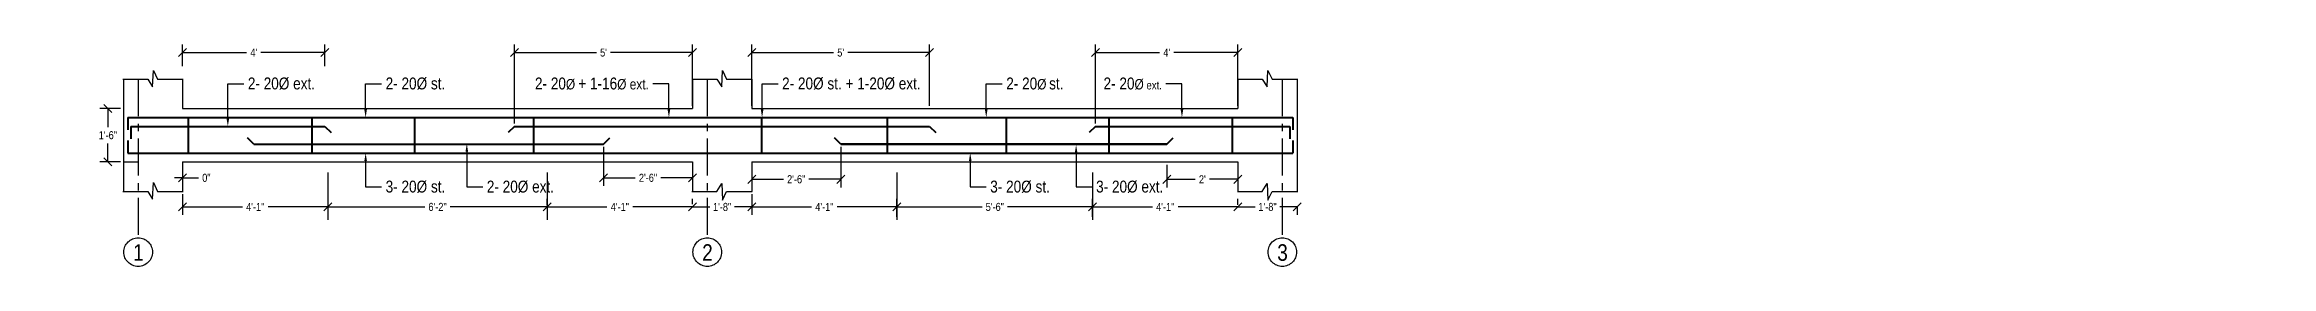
# Model space of a CAD drawing. Header units: inches. Extents: x 17 to 1746, y 1281 to 1356.
# Drawn here: x 613 to 1365, y 1281 to 1356 of the extents above; entities that cross this region are included whole.
import ezdxf
from ezdxf import colors
from ezdxf.entities.mleader import LeaderData, LeaderLine
from ezdxf.math import Vec2, Vec3

# ---------------------------------------------------------------- set-up
doc = ezdxf.new("R2010")
doc.units = ezdxf.units.IN
doc.header["$LTSCALE"] = 10
doc.header["$MEASUREMENT"] = 0
doc.linetypes.add('CENTER', pattern=[2, 1.25, -0.25, 0.25, -0.25])
for name, color, linetype, lineweight in [('Beam', 30, 'Continuous', 25), ('Center line', 110, 'CENTER', 25), ('Column', 191, 'Continuous', 25), ('Dimention', 50, 'Continuous', 13), ('Reinforcemnt', 1, 'Continuous', 40)]:
    doc.layers.add(name, color=color, linetype=linetype, lineweight=lineweight)
doc.styles.add('AR_Arial norrow', font='ARIALN.TTF')
doc.styles.get("Standard").update_dxf_attribs({"font": 'arial.ttf'})
doc.dimstyles.new('AR', dxfattribs={"dimscale": 15, "dimtxt": 0.18, "dimasz": 0.18, "dimexe": 0.18, "dimexo": 0.0625, "dimgap": 0.09, "dimtad": 0, "dimtih": 1, "dimtoh": 1, "dimdec": 3, "dimzin": 0, "dimdsep": 46, "dimlunit": 4, "dimtxsty": 'AR_Arial norrow', "dimblk": 'OBLIQUE', "dimcen": 0.09, "dimadec": 0, "dimazin": 0, "dimtfac": 1, "dimtdec": 3, "dimtofl": 0, "dimtmove": 0, "dimatfit": 3, "dimfxl": 1, "dimtolj": 1, "dimtzin": 0, "dimarcsym": 0})

# ---------------------------------------------------------------- blocks, each defined once
blk = doc.blocks.new('_Oblique')
at = {"color": 0, "linetype": 'ByBlock', "lineweight": -2}
blk.add_line((-0.5, -0.5), (0.5, 0.5), dxfattribs=at)
blk = doc.blocks.new('*D3')
at = {"layer": 'Center line', "color": 0, "lineweight": -2, "ltscale": 10, "transparency": 16777216}
for p, q in [((638.99, 1334.39), (632.01, 1334.39)), ((634.71, 1334.39), (634.71, 1328.12)), ((634.71, 1316.39), (634.71, 1322.66)), ((638.99, 1316.39), (632.01, 1316.39))]:
    blk.add_line(p, q, dxfattribs=at)
at = {"layer": 'Defpoints', "color": 0, "ltscale": 10, "transparency": 16777216}
for p in [(639.93, 1334.39), (634.71, 1316.39), (639.93, 1316.39)]:
    blk.add_point(p, dxfattribs=at)
at = {"layer": 'Center line', "color": 0, "lineweight": -2, "ltscale": 10, "transparency": 16777216, "xscale": 2.7, "yscale": 2.7, "zscale": 2.7}
for p, rotation in [((634.71, 1334.39), 90), ((634.71, 1316.39), 270)]:
    blk.add_blockref('_Oblique', p, dxfattribs=dict(at, rotation=rotation))
at = {"layer": 'Center line', "color": 0, "ltscale": 10, "transparency": 16777216, "insert": (634.71, 1325.39), "char_height": 2.7, "attachment_point": 5, "style": 'AR_Arial norrow'}
blk.add_mtext('\\A1;1\'-6"', dxfattribs=at)
blk = doc.blocks.new('*D5')
at = {"layer": 'Defpoints', "color": 0, "ltscale": 10, "transparency": 16777216}
for p in [(707.93, 1353.25), (659.93, 1347.7), (707.93, 1347.7)]:
    blk.add_point(p, dxfattribs=at)
at = {"layer": 'Dimention', "color": 0, "lineweight": -2, "ltscale": 10, "transparency": 16777216}
for p, q in [((659.93, 1348.64), (659.93, 1355.95)), ((659.93, 1353.25), (681.52, 1353.25)), ((707.93, 1353.25), (686.34, 1353.25)), ((707.93, 1348.64), (707.93, 1355.95))]:
    blk.add_line(p, q, dxfattribs=at)
at = {"layer": 'Dimention', "color": 0, "lineweight": -2, "ltscale": 10, "transparency": 16777216, "xscale": 2.7, "yscale": 2.7, "zscale": 2.7, "rotation": 180}
blk.add_blockref('_Oblique', (659.93, 1353.25), dxfattribs=at)
at = {"layer": 'Dimention', "color": 0, "lineweight": -2, "ltscale": 10, "transparency": 16777216, "xscale": 2.7, "yscale": 2.7, "zscale": 2.7}
blk.add_blockref('_Oblique', (707.93, 1353.25), dxfattribs=at)
at = {"layer": 'Dimention', "color": 0, "ltscale": 10, "transparency": 16777216, "insert": (683.93, 1353.25), "char_height": 2.7, "attachment_point": 5, "style": 'AR_Arial norrow'}
blk.add_mtext("\\A1;4'", dxfattribs=at)
blk = doc.blocks.new('*D7')
at = {"layer": 'Defpoints', "color": 0, "ltscale": 10, "transparency": 16777216}
for p in [(831.93, 1353.25), (831.93, 1334.39), (771.93, 1328.39)]:
    blk.add_point(p, dxfattribs=at)
at = {"layer": 'Dimention', "color": 0, "lineweight": -2, "ltscale": 10, "transparency": 16777216}
for p, q in [((771.93, 1329.33), (771.93, 1355.95)), ((771.93, 1353.25), (799.56, 1353.25)), ((831.93, 1353.25), (804.3, 1353.25)), ((831.93, 1335.33), (831.93, 1355.95))]:
    blk.add_line(p, q, dxfattribs=at)
at = {"layer": 'Dimention', "color": 0, "lineweight": -2, "ltscale": 10, "transparency": 16777216, "xscale": 2.7, "yscale": 2.7, "zscale": 2.7, "rotation": 180}
blk.add_blockref('_Oblique', (771.93, 1353.25), dxfattribs=at)
at = {"layer": 'Dimention', "color": 0, "lineweight": -2, "ltscale": 10, "transparency": 16777216, "xscale": 2.7, "yscale": 2.7, "zscale": 2.7}
blk.add_blockref('_Oblique', (831.93, 1353.25), dxfattribs=at)
at = {"layer": 'Dimention', "color": 0, "ltscale": 10, "transparency": 16777216, "insert": (801.93, 1353.25), "char_height": 2.7, "attachment_point": 5, "style": 'AR_Arial norrow'}
blk.add_mtext("\\A1;5'", dxfattribs=at)
blk = doc.blocks.new('*D9')
at = {"layer": 'Defpoints', "color": 0, "ltscale": 10, "transparency": 16777216}
for p in [(659.93, 1316.39), (659.93, 1316.39), (659.93, 1311.04)]:
    blk.add_point(p, dxfattribs=at)
at = {"layer": 'Dimention', "color": 0, "lineweight": -2, "ltscale": 10, "transparency": 16777216}
for p, q in [((659.93, 1315.46), (659.93, 1308.34)), ((659.93, 1315.46), (659.93, 1308.34)), ((659.93, 1311.04), (657.23, 1311.04)), ((659.93, 1311.04), (665.33, 1311.04))]:
    blk.add_line(p, q, dxfattribs=at)
at = {"layer": 'Dimention', "color": 0, "lineweight": -2, "ltscale": 10, "transparency": 16777216, "xscale": 2.7, "yscale": 2.7, "zscale": 2.7}
blk.add_blockref('_Oblique', (659.93, 1311.04), dxfattribs=at)
at = {"layer": 'Dimention', "color": 0, "lineweight": -2, "ltscale": 10, "transparency": 16777216, "xscale": 2.7, "yscale": 2.7, "zscale": 2.7, "rotation": 180}
blk.add_blockref('_Oblique', (659.93, 1311.04), dxfattribs=at)
at = {"layer": 'Dimention', "color": 0, "ltscale": 10, "transparency": 16777216, "insert": (667.95, 1311.04), "char_height": 2.7, "attachment_point": 5, "style": 'AR_Arial norrow'}
blk.add_mtext('\\A1;0"', dxfattribs=at)
blk = doc.blocks.new('*D11')
at = {"layer": 'Defpoints', "color": 0, "ltscale": 10, "transparency": 16777216}
for p in [(801.93, 1322.39), (831.93, 1316.39), (831.93, 1311.04)]:
    blk.add_point(p, dxfattribs=at)
at = {"layer": 'Dimention', "color": 0, "lineweight": -2, "ltscale": 10, "transparency": 16777216}
for p, q in [((801.93, 1321.46), (801.93, 1308.34)), ((831.93, 1315.46), (831.93, 1308.34)), ((801.93, 1311.04), (812.62, 1311.04)), ((831.93, 1311.04), (821.24, 1311.04))]:
    blk.add_line(p, q, dxfattribs=at)
at = {"layer": 'Dimention', "color": 0, "lineweight": -2, "ltscale": 10, "transparency": 16777216, "xscale": 2.7, "yscale": 2.7, "zscale": 2.7, "rotation": 180}
blk.add_blockref('_Oblique', (801.93, 1311.04), dxfattribs=at)
at = {"layer": 'Dimention', "color": 0, "lineweight": -2, "ltscale": 10, "transparency": 16777216, "xscale": 2.7, "yscale": 2.7, "zscale": 2.7}
blk.add_blockref('_Oblique', (831.93, 1311.04), dxfattribs=at)
at = {"layer": 'Dimention', "color": 0, "ltscale": 10, "transparency": 16777216, "insert": (816.93, 1311.04), "char_height": 2.7, "attachment_point": 5, "style": 'AR_Arial norrow'}
blk.add_mtext('\\A1;2\'-6"', dxfattribs=at)
blk = doc.blocks.new('*D16')
at = {"layer": 'Defpoints', "color": 0, "ltscale": 10, "transparency": 16777216}
for p in [(911.93, 1353.25), (851.93, 1334.39), (911.93, 1334.39)]:
    blk.add_point(p, dxfattribs=at)
at = {"layer": 'Dimention', "color": 0, "lineweight": -2, "ltscale": 10, "transparency": 16777216}
for p, q in [((851.93, 1335.33), (851.93, 1355.95)), ((851.93, 1353.25), (879.56, 1353.25)), ((911.93, 1353.25), (884.3, 1353.25)), ((911.93, 1335.33), (911.93, 1355.95))]:
    blk.add_line(p, q, dxfattribs=at)
at = {"layer": 'Dimention', "color": 0, "lineweight": -2, "ltscale": 10, "transparency": 16777216, "xscale": 2.7, "yscale": 2.7, "zscale": 2.7, "rotation": 180}
blk.add_blockref('_Oblique', (851.93, 1353.25), dxfattribs=at)
at = {"layer": 'Dimention', "color": 0, "lineweight": -2, "ltscale": 10, "transparency": 16777216, "xscale": 2.7, "yscale": 2.7, "zscale": 2.7}
blk.add_blockref('_Oblique', (911.93, 1353.25), dxfattribs=at)
at = {"layer": 'Dimention', "color": 0, "ltscale": 10, "transparency": 16777216, "insert": (881.93, 1353.25), "char_height": 2.7, "attachment_point": 5, "style": 'AR_Arial norrow'}
blk.add_mtext("\\A1;5'", dxfattribs=at)
blk = doc.blocks.new('*D18')
at = {"layer": 'Defpoints', "color": 0, "ltscale": 10, "transparency": 16777216}
for p in [(1015.93, 1353.25), (1015.93, 1334.39), (967.93, 1328.39)]:
    blk.add_point(p, dxfattribs=at)
at = {"layer": 'Dimention', "color": 0, "lineweight": -2, "ltscale": 10, "transparency": 16777216}
for p, q in [((967.93, 1329.33), (967.93, 1355.95)), ((967.93, 1353.25), (989.52, 1353.25)), ((1015.93, 1353.25), (994.34, 1353.25)), ((1015.93, 1335.33), (1015.93, 1355.95))]:
    blk.add_line(p, q, dxfattribs=at)
at = {"layer": 'Dimention', "color": 0, "lineweight": -2, "ltscale": 10, "transparency": 16777216, "xscale": 2.7, "yscale": 2.7, "zscale": 2.7, "rotation": 180}
blk.add_blockref('_Oblique', (967.93, 1353.25), dxfattribs=at)
at = {"layer": 'Dimention', "color": 0, "lineweight": -2, "ltscale": 10, "transparency": 16777216, "xscale": 2.7, "yscale": 2.7, "zscale": 2.7}
blk.add_blockref('_Oblique', (1015.93, 1353.25), dxfattribs=at)
at = {"layer": 'Dimention', "color": 0, "ltscale": 10, "transparency": 16777216, "insert": (991.93, 1353.25), "char_height": 2.7, "attachment_point": 5, "style": 'AR_Arial norrow'}
blk.add_mtext("\\A1;4'", dxfattribs=at)
blk = doc.blocks.new('*D19')
at = {"layer": 'Defpoints', "color": 0, "ltscale": 10, "transparency": 16777216}
for p in [(991.93, 1316.39), (1015.93, 1316.39), (991.93, 1310.54)]:
    blk.add_point(p, dxfattribs=at)
at = {"layer": 'Dimention', "color": 0, "lineweight": -2, "ltscale": 10, "transparency": 16777216}
for p, q in [((991.93, 1315.46), (991.93, 1307.84)), ((1015.93, 1315.46), (1015.93, 1307.84)), ((991.93, 1310.54), (1001.54, 1310.54)), ((1015.93, 1310.54), (1006.32, 1310.54))]:
    blk.add_line(p, q, dxfattribs=at)
at = {"layer": 'Dimention', "color": 0, "lineweight": -2, "ltscale": 10, "transparency": 16777216, "xscale": 2.7, "yscale": 2.7, "zscale": 2.7, "rotation": 180}
blk.add_blockref('_Oblique', (991.93, 1310.54), dxfattribs=at)
at = {"layer": 'Dimention', "color": 0, "lineweight": -2, "ltscale": 10, "transparency": 16777216, "xscale": 2.7, "yscale": 2.7, "zscale": 2.7}
blk.add_blockref('_Oblique', (1015.93, 1310.54), dxfattribs=at)
at = {"layer": 'Dimention', "color": 0, "ltscale": 10, "transparency": 16777216, "insert": (1003.93, 1310.54), "char_height": 2.7, "attachment_point": 5, "style": 'AR_Arial norrow'}
blk.add_mtext("\\A1;2'", dxfattribs=at)
blk = doc.blocks.new('*D21')
at = {"layer": 'Defpoints', "color": 0, "ltscale": 10, "transparency": 16777216}
for p in [(881.93, 1322.39), (851.93, 1316.39), (851.93, 1310.54)]:
    blk.add_point(p, dxfattribs=at)
at = {"layer": 'Dimention', "color": 0, "lineweight": -2, "ltscale": 10, "transparency": 16777216}
for p, q in [((851.93, 1315.46), (851.93, 1307.84)), ((881.93, 1321.46), (881.93, 1307.84)), ((851.93, 1310.54), (862.62, 1310.54)), ((881.93, 1310.54), (871.24, 1310.54))]:
    blk.add_line(p, q, dxfattribs=at)
at = {"layer": 'Dimention', "color": 0, "lineweight": -2, "ltscale": 10, "transparency": 16777216, "xscale": 2.7, "yscale": 2.7, "zscale": 2.7, "rotation": 180}
blk.add_blockref('_Oblique', (851.93, 1310.54), dxfattribs=at)
at = {"layer": 'Dimention', "color": 0, "lineweight": -2, "ltscale": 10, "transparency": 16777216, "xscale": 2.7, "yscale": 2.7, "zscale": 2.7}
blk.add_blockref('_Oblique', (881.93, 1310.54), dxfattribs=at)
at = {"layer": 'Dimention', "color": 0, "ltscale": 10, "transparency": 16777216, "insert": (866.93, 1310.54), "char_height": 2.7, "attachment_point": 5, "style": 'AR_Arial norrow'}
blk.add_mtext('\\A1;2\'-6"', dxfattribs=at)
blk = doc.blocks.new('*D22')
at = {"layer": 'Defpoints', "color": 0, "ltscale": 10, "transparency": 16777216}
for p in [(659.93, 1306.49), (708.93, 1304.9), (708.93, 1301.23)]:
    blk.add_point(p, dxfattribs=at)
at = {"layer": 'Dimention', "color": 0, "lineweight": -2, "ltscale": 10, "transparency": 16777216}
for p, q in [((659.93, 1305.55), (659.93, 1298.53)), ((659.93, 1301.23), (680.09, 1301.23)), ((708.93, 1301.23), (688.77, 1301.23)), ((708.93, 1303.96), (708.93, 1298.53))]:
    blk.add_line(p, q, dxfattribs=at)
at = {"layer": 'Dimention', "color": 0, "lineweight": -2, "ltscale": 10, "transparency": 16777216, "xscale": 2.7, "yscale": 2.7, "zscale": 2.7, "rotation": 180}
blk.add_blockref('_Oblique', (659.93, 1301.23), dxfattribs=at)
at = {"layer": 'Dimention', "color": 0, "lineweight": -2, "ltscale": 10, "transparency": 16777216, "xscale": 2.7, "yscale": 2.7, "zscale": 2.7}
blk.add_blockref('_Oblique', (708.93, 1301.23), dxfattribs=at)
at = {"layer": 'Dimention', "color": 0, "ltscale": 10, "transparency": 16777216, "insert": (684.43, 1301.23), "char_height": 2.7, "attachment_point": 5, "style": 'AR_Arial norrow'}
blk.add_mtext('\\A1;4\'-1"', dxfattribs=at)
blk = doc.blocks.new('*D23')
at = {"layer": 'Defpoints', "color": 0, "ltscale": 10, "transparency": 16777216}
for p in [(708.93, 1304.9), (782.93, 1301.23), (782.93, 1300.89)]:
    blk.add_point(p, dxfattribs=at)
at = {"layer": 'Dimention', "color": 0, "lineweight": -2, "ltscale": 10, "transparency": 16777216}
for p, q in [((708.93, 1303.96), (708.93, 1298.53)), ((708.93, 1301.23), (741.63, 1301.23)), ((782.93, 1301.23), (750.23, 1301.23)), ((782.93, 1301.83), (782.93, 1303.93))]:
    blk.add_line(p, q, dxfattribs=at)
at = {"layer": 'Dimention', "color": 0, "lineweight": -2, "ltscale": 10, "transparency": 16777216, "xscale": 2.7, "yscale": 2.7, "zscale": 2.7, "rotation": 180}
blk.add_blockref('_Oblique', (708.93, 1301.23), dxfattribs=at)
at = {"layer": 'Dimention', "color": 0, "lineweight": -2, "ltscale": 10, "transparency": 16777216, "xscale": 2.7, "yscale": 2.7, "zscale": 2.7}
blk.add_blockref('_Oblique', (782.93, 1301.23), dxfattribs=at)
at = {"layer": 'Dimention', "color": 0, "ltscale": 10, "transparency": 16777216, "insert": (745.93, 1301.23), "char_height": 2.7, "attachment_point": 5, "style": 'AR_Arial norrow'}
blk.add_mtext('\\A1;6\'-2"', dxfattribs=at)
blk = doc.blocks.new('*D24')
at = {"layer": 'Defpoints', "color": 0, "ltscale": 10, "transparency": 16777216}
for p in [(782.93, 1300.89), (831.93, 1301.23), (831.93, 1301.23)]:
    blk.add_point(p, dxfattribs=at)
at = {"layer": 'Dimention', "color": 0, "lineweight": -2, "ltscale": 10, "transparency": 16777216}
for p, q in [((782.93, 1301.83), (782.93, 1303.93)), ((782.93, 1301.23), (803.09, 1301.23)), ((831.93, 1301.23), (811.77, 1301.23)), ((831.93, 1302.17), (831.93, 1303.93))]:
    blk.add_line(p, q, dxfattribs=at)
at = {"layer": 'Dimention', "color": 0, "lineweight": -2, "ltscale": 10, "transparency": 16777216, "xscale": 2.7, "yscale": 2.7, "zscale": 2.7, "rotation": 180}
blk.add_blockref('_Oblique', (782.93, 1301.23), dxfattribs=at)
at = {"layer": 'Dimention', "color": 0, "lineweight": -2, "ltscale": 10, "transparency": 16777216, "xscale": 2.7, "yscale": 2.7, "zscale": 2.7}
blk.add_blockref('_Oblique', (831.93, 1301.23), dxfattribs=at)
at = {"layer": 'Dimention', "color": 0, "ltscale": 10, "transparency": 16777216, "insert": (807.43, 1301.23), "char_height": 2.7, "attachment_point": 5, "style": 'AR_Arial norrow'}
blk.add_mtext('\\A1;4\'-1"', dxfattribs=at)
blk = doc.blocks.new('*D25')
at = {"layer": 'Defpoints', "color": 0, "ltscale": 10, "transparency": 16777216}
for p in [(831.93, 1301.23), (851.93, 1306.49), (851.93, 1301.23)]:
    blk.add_point(p, dxfattribs=at)
at = {"layer": 'Dimention', "color": 0, "lineweight": -2, "ltscale": 10, "transparency": 16777216}
for p, q in [((831.93, 1302.17), (831.93, 1303.93)), ((831.93, 1301.23), (837.74, 1301.23)), ((851.93, 1301.23), (846.12, 1301.23)), ((851.93, 1305.55), (851.93, 1298.53))]:
    blk.add_line(p, q, dxfattribs=at)
at = {"layer": 'Dimention', "color": 0, "lineweight": -2, "ltscale": 10, "transparency": 16777216, "xscale": 2.7, "yscale": 2.7, "zscale": 2.7, "rotation": 180}
blk.add_blockref('_Oblique', (831.93, 1301.23), dxfattribs=at)
at = {"layer": 'Dimention', "color": 0, "lineweight": -2, "ltscale": 10, "transparency": 16777216, "xscale": 2.7, "yscale": 2.7, "zscale": 2.7}
blk.add_blockref('_Oblique', (851.93, 1301.23), dxfattribs=at)
at = {"layer": 'Dimention', "color": 0, "ltscale": 10, "transparency": 16777216, "insert": (841.93, 1301.23), "char_height": 2.7, "attachment_point": 5, "style": 'AR_Arial norrow'}
blk.add_mtext('\\A1;1\'-8"', dxfattribs=at)
blk = doc.blocks.new('*D26')
at = {"layer": 'Defpoints', "color": 0, "ltscale": 10, "transparency": 16777216}
for p in [(851.93, 1306.49), (900.93, 1301.23), (900.93, 1299.34)]:
    blk.add_point(p, dxfattribs=at)
at = {"layer": 'Dimention', "color": 0, "lineweight": -2, "ltscale": 10, "transparency": 16777216}
for p, q in [((851.93, 1305.55), (851.93, 1298.53)), ((851.93, 1301.23), (872.09, 1301.23)), ((900.93, 1301.23), (880.77, 1301.23)), ((900.93, 1300.28), (900.93, 1303.93))]:
    blk.add_line(p, q, dxfattribs=at)
at = {"layer": 'Dimention', "color": 0, "lineweight": -2, "ltscale": 10, "transparency": 16777216, "xscale": 2.7, "yscale": 2.7, "zscale": 2.7, "rotation": 180}
blk.add_blockref('_Oblique', (851.93, 1301.23), dxfattribs=at)
at = {"layer": 'Dimention', "color": 0, "lineweight": -2, "ltscale": 10, "transparency": 16777216, "xscale": 2.7, "yscale": 2.7, "zscale": 2.7}
blk.add_blockref('_Oblique', (900.93, 1301.23), dxfattribs=at)
at = {"layer": 'Dimention', "color": 0, "ltscale": 10, "transparency": 16777216, "insert": (876.43, 1301.23), "char_height": 2.7, "attachment_point": 5, "style": 'AR_Arial norrow'}
blk.add_mtext('\\A1;4\'-1"', dxfattribs=at)
blk = doc.blocks.new('*D27')
at = {"layer": 'Defpoints', "color": 0, "ltscale": 10, "transparency": 16777216}
for p in [(966.93, 1301.23), (966.93, 1301.23), (900.93, 1296.92)]:
    blk.add_point(p, dxfattribs=at)
at = {"layer": 'Dimention', "color": 0, "lineweight": -2, "ltscale": 10, "transparency": 16777216}
for p, q in [((900.93, 1297.86), (900.93, 1303.93)), ((900.93, 1301.23), (929.63, 1301.23)), ((966.93, 1301.23), (938.23, 1301.23)), ((966.93, 1302.17), (966.93, 1303.93))]:
    blk.add_line(p, q, dxfattribs=at)
at = {"layer": 'Dimention', "color": 0, "lineweight": -2, "ltscale": 10, "transparency": 16777216, "xscale": 2.7, "yscale": 2.7, "zscale": 2.7, "rotation": 180}
blk.add_blockref('_Oblique', (900.93, 1301.23), dxfattribs=at)
at = {"layer": 'Dimention', "color": 0, "lineweight": -2, "ltscale": 10, "transparency": 16777216, "xscale": 2.7, "yscale": 2.7, "zscale": 2.7}
blk.add_blockref('_Oblique', (966.93, 1301.23), dxfattribs=at)
at = {"layer": 'Dimention', "color": 0, "ltscale": 10, "transparency": 16777216, "insert": (933.93, 1301.23), "char_height": 2.7, "attachment_point": 5, "style": 'AR_Arial norrow'}
blk.add_mtext('\\A1;5\'-6"', dxfattribs=at)
blk = doc.blocks.new('*D28')
at = {"layer": 'Defpoints', "color": 0, "ltscale": 10, "transparency": 16777216}
for p in [(1015.93, 1301.23), (1015.93, 1301.06), (966.93, 1296.92)]:
    blk.add_point(p, dxfattribs=at)
at = {"layer": 'Dimention', "color": 0, "lineweight": -2, "ltscale": 10, "transparency": 16777216}
for p, q in [((966.93, 1297.86), (966.93, 1303.93)), ((966.93, 1301.23), (987.09, 1301.23)), ((1015.93, 1301.23), (995.77, 1301.23)), ((1015.93, 1301.99), (1015.93, 1303.93))]:
    blk.add_line(p, q, dxfattribs=at)
at = {"layer": 'Dimention', "color": 0, "lineweight": -2, "ltscale": 10, "transparency": 16777216, "xscale": 2.7, "yscale": 2.7, "zscale": 2.7, "rotation": 180}
blk.add_blockref('_Oblique', (966.93, 1301.23), dxfattribs=at)
at = {"layer": 'Dimention', "color": 0, "lineweight": -2, "ltscale": 10, "transparency": 16777216, "xscale": 2.7, "yscale": 2.7, "zscale": 2.7}
blk.add_blockref('_Oblique', (1015.93, 1301.23), dxfattribs=at)
at = {"layer": 'Dimention', "color": 0, "ltscale": 10, "transparency": 16777216, "insert": (991.43, 1301.23), "char_height": 2.7, "attachment_point": 5, "style": 'AR_Arial norrow'}
blk.add_mtext('\\A1;4\'-1"', dxfattribs=at)
blk = doc.blocks.new('*D29')
at = {"layer": 'Defpoints', "color": 0, "ltscale": 10, "transparency": 16777216}
for p in [(1015.93, 1301.06), (1035.93, 1302.04), (1035.93, 1301.23)]:
    blk.add_point(p, dxfattribs=at)
at = {"layer": 'Dimention', "color": 0, "lineweight": -2, "ltscale": 10, "transparency": 16777216}
for p, q in [((1015.93, 1301.99), (1015.93, 1303.93)), ((1015.93, 1301.23), (1021.74, 1301.23)), ((1035.93, 1301.23), (1030.12, 1301.23)), ((1035.93, 1301.11), (1035.93, 1298.53))]:
    blk.add_line(p, q, dxfattribs=at)
at = {"layer": 'Dimention', "color": 0, "lineweight": -2, "ltscale": 10, "transparency": 16777216, "xscale": 2.7, "yscale": 2.7, "zscale": 2.7, "rotation": 180}
blk.add_blockref('_Oblique', (1015.93, 1301.23), dxfattribs=at)
at = {"layer": 'Dimention', "color": 0, "lineweight": -2, "ltscale": 10, "transparency": 16777216, "xscale": 2.7, "yscale": 2.7, "zscale": 2.7}
blk.add_blockref('_Oblique', (1035.93, 1301.23), dxfattribs=at)
at = {"layer": 'Dimention', "color": 0, "ltscale": 10, "transparency": 16777216, "insert": (1025.93, 1301.23), "char_height": 2.7, "attachment_point": 5, "style": 'AR_Arial norrow'}
blk.add_mtext('\\A1;1\'-8"', dxfattribs=at)

msp = doc.modelspace()

# ---------------------------------------------------------------- linework, layer by layer
at = {"layer": 'Beam'}
for p, q in [((659.9293, 1334.3928), (831.9293, 1334.3928)), ((851.9293, 1334.3928), (1015.9293, 1334.3928)), ((639.9293, 1316.3928), (644.9293, 1316.3928)), ((659.9293, 1316.3928), (831.9293, 1316.3928)), ((851.9293, 1316.3928), (1015.9293, 1316.3928))]:
    msp.add_line(p, q, dxfattribs=at)
at = {"layer": 'Center line'}
for p, q in [((644.9293, 1344.2949), (644.9293, 1290.8341)), ((836.9293, 1344.2949), (836.9293, 1290.8341)), ((1030.9293, 1344.2949), (1030.9293, 1290.8341))]:
    msp.add_line(p, q, dxfattribs=at)
at = {"layer": 'Center line', "ltscale": 10}
for centre in [(644.9293, 1286.0146), (836.9293, 1286.0146), (1030.9293, 1286.0146)]:
    msp.add_circle(centre, 4.8195, dxfattribs=at)
at = {"layer": 'Column'}
for p, q in [((639.9293, 1344.2949), (639.9293, 1306.4907)), ((659.9293, 1344.2949), (659.9293, 1334.3928)), ((831.9293, 1344.2949), (831.9293, 1334.3928)), ((851.9293, 1344.2949), (851.9293, 1334.3928)), ((1015.9293, 1344.2949), (1015.9293, 1334.3928)), ((1035.9293, 1344.2949), (1035.9293, 1306.4907)), ((659.9293, 1316.3928), (659.9293, 1306.4907)), ((831.9293, 1316.3928), (831.9293, 1306.4907)), ((851.9293, 1316.3928), (851.9293, 1306.4907)), ((1015.9293, 1316.3928), (1015.9293, 1306.4907)), ((708.9293, 1312.8753), (708.9293, 1296.9227)), ((782.9293, 1312.8753), (782.9293, 1296.9227)), ((900.9293, 1312.8753), (900.9293, 1296.9227)), ((966.9293, 1312.8753), (966.9293, 1296.9227))]:
    msp.add_line(p, q, dxfattribs=at)
at = {"layer": 'Column', "linetype": 'Continuous', "ltscale": 10}
for points in [[(639.7493, 1344.2949), (648.1447, 1344.2949), (649.8043, 1341.6824), (650.0543, 1347.2421), (651.4581, 1344.2949), (660.1093, 1344.2949)], [(831.7493, 1344.2949), (840.1447, 1344.2949), (841.8043, 1341.6824), (842.0543, 1347.2421), (843.4581, 1344.2949), (852.1093, 1344.2949)], [(1015.7493, 1344.2949), (1024.1447, 1344.2949), (1025.8043, 1341.6824), (1026.0543, 1347.2421), (1027.4581, 1344.2949), (1036.1093, 1344.2949)], [(639.7493, 1306.4907), (648.1447, 1306.4907), (649.8043, 1303.8782), (650.0543, 1309.4378), (651.4581, 1306.4907), (660.1093, 1306.4907)], [(831.7493, 1306.4907), (840.1447, 1306.4907), (841.8043, 1309.1032), (842.0543, 1303.5435), (843.4581, 1306.4907), (852.1093, 1306.4907)], [(1015.7493, 1306.4907), (1024.1447, 1306.4907), (1025.8043, 1309.1032), (1026.0543, 1303.5435), (1027.4581, 1306.4907), (1036.1093, 1306.4907)]]:
    msp.add_lwpolyline(points, dxfattribs=at)
at = {"layer": 'Reinforcemnt'}
for p, q in [((641.4293, 1331.3928), (1034.4293, 1331.3928)), ((642.4293, 1328.3928), (707.9293, 1328.3928)), ((683.9293, 1322.3928), (801.9293, 1322.3928)), ((771.9293, 1328.3928), (911.9293, 1328.3928)), ((881.9293, 1322.3928), (991.9293, 1322.3928)), ((991.9293, 1322.3928), (881.9293, 1322.3928)), ((967.9293, 1328.3928), (1033.4293, 1328.3928)), ((641.4293, 1319.3928), (1034.4293, 1319.3928))]:
    msp.add_line(p, q, dxfattribs=at)
at = {"layer": 'Reinforcemnt', "ltscale": 10}
for p, q in [((641.4293, 1331.3928), (641.4293, 1327.1928)), ((661.8473, 1331.3928), (661.8473, 1319.3928)), ((703.5073, 1331.3928), (703.5073, 1319.3928)), ((738.1404, 1331.3928), (738.1404, 1319.3928)), ((778.2946, 1331.3928), (778.2946, 1319.3928)), ((855.1902, 1331.3928), (855.1902, 1319.3928)), ((897.564, 1331.3928), (897.564, 1319.3928)), ((937.7183, 1331.3928), (937.7183, 1319.3928)), ((972.3513, 1331.3928), (972.3513, 1319.3928)), ((1014.0114, 1331.3928), (1014.0114, 1319.3928)), ((1034.4293, 1331.3928), (1034.4293, 1327.1928)), ((641.4293, 1323.5928), (641.4293, 1319.3928)), ((642.4293, 1328.3928), (642.4293, 1324.1928)), ((683.9293, 1322.3928), (681.808, 1324.5141)), ((707.9293, 1328.3928), (710.0506, 1326.2715)), ((771.9293, 1328.3928), (769.808, 1326.2715)), ((801.9293, 1322.3928), (804.0506, 1324.5141)), ((801.9293, 1322.3928), (804.0506, 1324.5141)), ((881.9293, 1322.3928), (879.808, 1324.5141)), ((881.9293, 1322.3928), (879.808, 1324.5141)), ((911.9293, 1328.3928), (914.0506, 1326.2715)), ((967.9293, 1328.3928), (965.808, 1326.2715)), ((991.9293, 1322.3928), (994.0506, 1324.5141)), ((1033.4293, 1328.3928), (1033.4293, 1324.1928)), ((1034.4293, 1323.5928), (1034.4293, 1319.3928))]:
    msp.add_line(p, q, dxfattribs=at)

# ---------------------------------------------------------------- texts
at = {"layer": 'Center line', "style": 'AR_Arial norrow'}
for s, p in [('1', (643.2113, 1283.0811)), ('2', (835.2113, 1283.0811)), ('3', (1029.2113, 1283.0811))]:
    msp.add_text(s, height=5.5893, dxfattribs=at).set_placement(p)

# ---------------------------------------------------------------- dimensions: what is measured, and where the dimension line sits
at = {"layer": 'Center line', "ltscale": 10}
dim = msp.add_linear_dim(base=(634.7054, 1316.3928), p1=(639.9293, 1334.3928), p2=(639.9293, 1316.3928), angle=90, dimstyle='AR', dxfattribs=at)
dim.commit()
dim.dimension.update_dxf_attribs({"geometry": '*D3', "text_midpoint": (634.7054, 1325.3928)})
at = {"layer": 'Dimention', "ltscale": 10}
for base, p1, p2, picture, middle in [((707.9293, 1353.2469), (659.9293, 1347.7), (707.9293, 1347.7), '*D5', (683.9293, 1353.2469)), ((831.9293, 1353.2469), (771.9293, 1328.3928), (831.9293, 1334.3928), '*D7', (801.9293, 1353.2469)), ((911.9293, 1353.2469), (851.9293, 1334.3928), (911.9293, 1334.3928), '*D16', (881.9293, 1353.2469)), ((659.9293168998, 1311.0406667686), (659.9293168998, 1316.3927749574), (659.9293168998, 1316.3927749574), '*D9', (667.9538053037, 1311.0406667686)), ((991.9293, 1310.545), (1015.9293, 1316.3928), (991.9293, 1316.3928), '*D19', (1003.9293, 1310.545)), ((708.9293, 1301.2312), (659.9293, 1306.4907), (708.9293, 1304.899), '*D22', (684.4293, 1301.2312))]:
    dim = msp.add_linear_dim(base=base, p1=p1, p2=p2, dimstyle='AR', dxfattribs=at)
    dim.commit()
    dim.dimension.update_dxf_attribs({"geometry": picture, "text_midpoint": middle})
for base, p1, p2, picture, middle in [((1015.9293, 1353.2469), (967.9293, 1328.3928), (1015.9293, 1334.3928), '*D18', (991.9293, 1353.2469)), ((831.9293, 1311.0407), (801.9293, 1322.3928), (831.9293, 1316.3928), '*D11', (816.9293, 1311.0407)), ((851.9293, 1310.545), (881.9293, 1322.3928), (851.9293, 1316.3928), '*D21', (866.9293, 1310.545)), ((782.9293, 1301.2312), (708.9293, 1304.899), (782.9293, 1300.8912), '*D23', (745.9293, 1301.2312)), ((831.9293, 1301.2312), (782.9293, 1300.8912), (831.9293, 1301.2312), '*D24', (807.4293, 1301.2312)), ((851.9293, 1301.2312), (831.9293, 1301.2312), (851.9293, 1306.4907), '*D25', (841.9293, 1301.2312)), ((900.9293, 1301.2312), (851.9293, 1306.4907), (900.9293, 1299.3443), '*D26', (876.4293, 1301.2312)), ((966.9293, 1301.2312), (900.9293, 1296.9227), (966.9293, 1301.2312), '*D27', (933.9293, 1301.2312)), ((1015.9293, 1301.2312), (966.9293, 1296.9227), (1015.9293, 1301.0569), '*D28', (991.4293, 1301.2312)), ((1035.9293, 1301.2312), (1015.9293, 1301.0569), (1035.9293, 1302.044), '*D29', (1025.9293, 1301.2312))]:
    dim = msp.add_linear_dim(base=base, p1=p1, p2=p2, dimstyle='AR', override={"dimtmove": 1}, dxfattribs=at)
    dim.commit()
    dim.dimension.update_dxf_attribs({"geometry": picture, "text_midpoint": middle})

# ---------------------------------------------------------------- leaders
at = {"layer": 'Center line', "ltscale": 10}
ml = msp.add_multileader_mtext('Standard', dxfattribs=at)
ml.set_content('{\\fArial Narrow|b0|i0|c0|p34;2- 20\\H0.875x;Ø\\fMS Shell Dlg 2|b0|i0|c0|p0;\\H0.80952x; \\fArial Narrow|b0|i0|c0|p34;\\H1.41177x;+ 1-16\\H0.875x;Ø ext.}', color=256)
ml.set_leader_properties()
ml.build(insert=Vec2(0, 0))
ml.multileader.update_dxf_attribs({"dogleg_length": 0.36, "arrow_head_size": 2.7, "scale": 15})
ctx = ml.context
ctx.base_point, ctx.scale, ctx.arrow_head_size, ctx.landing_gap_size, ctx.plane_origin = Vec3(776.4031, 1342.7717), 15, 2.7, 1.35, Vec3(823.9817, 1331.3928)
ctx.text_align_type = 2
notes = []
notes.append((ctx, [(0, (1, 1, 0), (823.9817, 1342.7717), (-1, 0), 5.4, [(0, [(823.9817, 1331.3928)], 0, [])])]))
ctx.mtext.insert, ctx.mtext.width, ctx.mtext.alignment, ctx.mtext.flow_direction = Vec3(817.2317, 1344.8422), 53.375948, 3, 5
ml = msp.add_multileader_mtext('Standard', dxfattribs=at)
ml.set_content('{\\fArial Narrow|b0|i0|c0|p34;2- 20\\H0.875x;Ø\\H0.80952x; ext.}', color=256)
ml.set_leader_properties()
ml.build(insert=Vec2(0, 0))
ml.multileader.update_dxf_attribs({"dogleg_length": 0.36, "arrow_head_size": 2.7, "scale": 15})
ctx = ml.context
ctx.base_point, ctx.scale, ctx.arrow_head_size, ctx.landing_gap_size, ctx.plane_origin = Vec3(969.6682, 1342.7717), 15, 2.7, 1.35, Vec3(997.0631, 1331.3928)
ctx.text_align_type = 2
notes.append((ctx, [(0, (1, 1, 0), (997.0631, 1342.7717), (-1, 0), 5.4, [(0, [(997.0631, 1331.3928)], 0, [])])]))
ctx.mtext.insert, ctx.mtext.width, ctx.mtext.alignment, ctx.mtext.flow_direction = Vec3(990.3131, 1344.8422), 39.893591, 3, 5
ml = msp.add_multileader_mtext('Standard', dxfattribs=at)
ml.set_content('{\\fArial Narrow|b0|i0|c0|p34;2- 20Ø ext.}', color=256)
ml.set_leader_properties()
ml.build(insert=Vec2(0, 0))
ml.multileader.update_dxf_attribs({"dogleg_length": 0.36, "arrow_head_size": 2.7, "scale": 15})
ctx = ml.context
ctx.base_point, ctx.scale, ctx.arrow_head_size, ctx.landing_gap_size, ctx.plane_origin = Vec3(680.5793, 1342.7717), 15, 2.7, 1.35, Vec3(675.1793, 1331.3928)
notes.append((ctx, [(0, (1, 1, 0), (675.1793, 1342.7717), (1, 0), 5.4, [(0, [(675.1793, 1328.3928)], 0, [])])]))
ctx.mtext.insert, ctx.mtext.width, ctx.mtext.flow_direction = Vec3(681.9293, 1344.8522), 39.893591, 5
ml = msp.add_multileader_mtext('Standard', dxfattribs=at)
ml.set_content('{\\fArial Narrow|b0|i0|c0|p34;2- 20Ø st.}', color=256)
ml.set_leader_properties()
ml.build(insert=Vec2(0, 0))
ml.multileader.update_dxf_attribs({"dogleg_length": 0.36, "arrow_head_size": 2.7, "scale": 15})
ctx = ml.context
ctx.base_point, ctx.scale, ctx.arrow_head_size, ctx.landing_gap_size, ctx.plane_origin = Vec3(727.0687, 1342.7717), 15, 2.7, 1.35, Vec3(721.6687, 1331.3928)
notes.append((ctx, [(0, (1, 1, 0), (721.6687, 1342.7717), (1, 0), 5.4, [(0, [(721.6687, 1331.3928)], 0, [])])]))
ctx.mtext.insert, ctx.mtext.width, ctx.mtext.flow_direction = Vec3(728.4187, 1344.8522), 39.893591, 5
ml = msp.add_multileader_mtext('Standard', dxfattribs=at)
ml.set_content('{\\fArial Narrow|b0|i0|c0|p34;2- 20Ø st. + 1-20Ø ext.}', color=256)
ml.set_leader_properties()
ml.build(insert=Vec2(0, 0))
ml.multileader.update_dxf_attribs({"dogleg_length": 0.36, "arrow_head_size": 2.7, "scale": 15})
ctx = ml.context
ctx.base_point, ctx.scale, ctx.arrow_head_size, ctx.landing_gap_size, ctx.plane_origin = Vec3(860.8198, 1342.7717), 15, 2.7, 1.35, Vec3(855.4198, 1331.3928)
notes.append((ctx, [(0, (1, 1, 0), (855.4198, 1342.7717), (1, 0), 5.4, [(0, [(855.4198, 1331.3928)], 0, [])])]))
ctx.mtext.insert, ctx.mtext.width, ctx.mtext.flow_direction = Vec3(862.1698, 1344.8522), 58.905768, 5
ml = msp.add_multileader_mtext('Standard', dxfattribs=at)
ml.set_content('{\\fArial Narrow|b0|i0|c0|p34;2- 20\\H0.875x;Ø\\H0.80952x; \\H1.41177x;st.}', color=256)
ml.set_leader_properties()
ml.build(insert=Vec2(0, 0))
ml.multileader.update_dxf_attribs({"dogleg_length": 0.36, "arrow_head_size": 2.7, "scale": 15})
ctx = ml.context
ctx.base_point, ctx.scale, ctx.arrow_head_size, ctx.landing_gap_size, ctx.plane_origin = Vec3(936.4382, 1342.7717), 15, 2.7, 1.35, Vec3(931.0382, 1331.3928)
notes.append((ctx, [(0, (1, 1, 0), (931.0382, 1342.7717), (1, 0), 5.4, [(0, [(931.0382, 1331.3928)], 0, [])])]))
ctx.mtext.insert, ctx.mtext.width, ctx.mtext.flow_direction = Vec3(937.7882, 1344.8422), 39.893591, 5
ml = msp.add_multileader_mtext('Standard', dxfattribs=at)
ml.set_content('{\\fArial Narrow|b0|i0|c0|p34;2- 20Ø ext.}', color=256)
ml.set_leader_properties()
ml.build(insert=Vec2(0, 0))
ml.multileader.update_dxf_attribs({"dogleg_length": 0.36, "arrow_head_size": 2.7, "scale": 15})
ctx = ml.context
ctx.base_point, ctx.scale, ctx.arrow_head_size, ctx.landing_gap_size, ctx.plane_origin = Vec3(761.2081, 1308.0138), 15, 2.7, 1.35, Vec3(755.8081, 1319.3928)
notes.append((ctx, [(0, (1, 1, 0), (755.8081, 1308.0138), (1, 0), 5.4, [(0, [(755.8081, 1322.5401)], 0, [])])]))
ctx.mtext.insert, ctx.mtext.width, ctx.mtext.flow_direction = Vec3(762.5581, 1310.0943), 39.893591, 5
ml = msp.add_multileader_mtext('Standard', dxfattribs=at)
ml.set_content('{\\fArial Narrow|b0|i0|c0|p34;3- 20Ø st.}', color=256)
ml.set_leader_properties()
ml.build(insert=Vec2(0, 0))
ml.multileader.update_dxf_attribs({"dogleg_length": 0.36, "arrow_head_size": 2.7, "scale": 15})
ctx = ml.context
ctx.base_point, ctx.scale, ctx.arrow_head_size, ctx.landing_gap_size, ctx.plane_origin = Vec3(727.0687, 1308.0138), 15, 2.7, 1.35, Vec3(721.6687, 1319.3928)
notes.append((ctx, [(0, (1, 1, 0), (721.6687, 1308.0138), (1, 0), 5.4, [(0, [(721.6687, 1319.3928)], 0, [])])]))
ctx.mtext.insert, ctx.mtext.width, ctx.mtext.flow_direction = Vec3(728.4187, 1310.0943), 39.893591, 5
ml = msp.add_multileader_mtext('Standard', dxfattribs=at)
ml.set_content('{\\fArial Narrow|b0|i0|c0|p34;3- 20Ø st.}', color=256)
ml.set_leader_properties()
ml.build(insert=Vec2(0, 0))
ml.multileader.update_dxf_attribs({"dogleg_length": 0.36, "arrow_head_size": 2.7, "scale": 15})
ctx = ml.context
ctx.base_point, ctx.scale, ctx.arrow_head_size, ctx.landing_gap_size, ctx.plane_origin = Vec3(727.0687, 1308.0138), 15, 2.7, 1.35, Vec3(721.6687, 1319.3928)
notes.append((ctx, [(0, (1, 1, 0), (721.6687, 1308.0138), (1, 0), 5.4, [(0, [(721.6687, 1319.3928)], 0, [])])]))
ctx.mtext.insert, ctx.mtext.width, ctx.mtext.flow_direction = Vec3(728.4187, 1310.0943), 39.893591, 5
ml = msp.add_multileader_mtext('Standard', dxfattribs=at)
ml.set_content('{\\fArial Narrow|b0|i0|c0|p34;3- 20Ø st.}', color=256)
ml.set_leader_properties()
ml.build(insert=Vec2(0, 0))
ml.multileader.update_dxf_attribs({"dogleg_length": 0.36, "arrow_head_size": 2.7, "scale": 15})
ctx = ml.context
ctx.base_point, ctx.scale, ctx.arrow_head_size, ctx.landing_gap_size, ctx.plane_origin = Vec3(727.0687, 1308.0138), 15, 2.7, 1.35, Vec3(721.6687, 1319.3928)
notes.append((ctx, [(0, (1, 1, 0), (721.6687, 1308.0138), (1, 0), 5.4, [(0, [(721.6687, 1319.3928)], 0, [])])]))
ctx.mtext.insert, ctx.mtext.width, ctx.mtext.flow_direction = Vec3(728.4187, 1310.0943), 39.893591, 5
ml = msp.add_multileader_mtext('Standard', dxfattribs=at)
ml.set_content('{\\fArial Narrow|b0|i0|c0|p34;3- 20Ø st.}', color=256)
ml.set_leader_properties()
ml.build(insert=Vec2(0, 0))
ml.multileader.update_dxf_attribs({"dogleg_length": 0.36, "arrow_head_size": 2.7, "scale": 15})
ctx = ml.context
ctx.base_point, ctx.scale, ctx.arrow_head_size, ctx.landing_gap_size, ctx.plane_origin = Vec3(727.0687, 1308.0138), 15, 2.7, 1.35, Vec3(721.6687, 1319.3928)
notes.append((ctx, [(0, (1, 1, 0), (721.6687, 1308.0138), (1, 0), 5.4, [(0, [(721.6687, 1319.3928)], 0, [])])]))
ctx.mtext.insert, ctx.mtext.width, ctx.mtext.flow_direction = Vec3(728.4187, 1310.0943), 39.893591, 5
ml = msp.add_multileader_mtext('Standard', dxfattribs=at)
ml.set_content('{\\fArial Narrow|b0|i0|c0|p34;3- 20Ø st.}', color=256)
ml.set_leader_properties()
ml.build(insert=Vec2(0, 0))
ml.multileader.update_dxf_attribs({"dogleg_length": 0.36, "arrow_head_size": 2.7, "scale": 15})
ctx = ml.context
ctx.base_point, ctx.scale, ctx.arrow_head_size, ctx.landing_gap_size, ctx.plane_origin = Vec3(931.0363, 1308.0138), 15, 2.7, 1.35, Vec3(925.6363, 1319.3928)
notes.append((ctx, [(0, (1, 1, 0), (925.6363, 1308.0138), (1, 0), 5.4, [(0, [(925.6363, 1319.3928)], 0, [])])]))
ctx.mtext.insert, ctx.mtext.width, ctx.mtext.flow_direction = Vec3(932.3863, 1310.0943), 39.893591, 5
ml = msp.add_multileader_mtext('Standard', dxfattribs=at)
ml.set_content('{\\fArial Narrow|b0|i0|c0|p34;3- 20Ø ext.}', color=256)
ml.set_leader_properties()
ml.build(insert=Vec2(0, 0))
ml.multileader.update_dxf_attribs({"dogleg_length": 0.36, "arrow_head_size": 2.7, "scale": 15})
ctx = ml.context
ctx.base_point, ctx.scale, ctx.arrow_head_size, ctx.landing_gap_size, ctx.plane_origin = Vec3(966.7594, 1308.0138), 15, 2.7, 1.35, Vec3(961.3594, 1319.3928)
notes.append((ctx, [(0, (1, 1, 0), (961.3594, 1308.0138), (1, 0), 5.4, [(0, [(961.3594, 1322.0973)], 0, [])])]))
ctx.mtext.insert, ctx.mtext.width, ctx.mtext.flow_direction = Vec3(968.1094, 1310.0943), 39.893591, 5
for ctx, leaders in notes:
    for number, flags, end, landing, length, lines in leaders:
        leader = LeaderData()
        leader.index, (leader.has_last_leader_line, leader.has_dogleg_vector, leader.attachment_direction) = number, flags
        leader.last_leader_point, leader.dogleg_vector, leader.dogleg_length = Vec3(end), Vec3(landing), length
        for number, points, colour, breaks in lines:
            line = LeaderLine()
            line.index, line.vertices, line.color, line.breaks = number, Vec3.list(points), colors.encode_raw_color(colour), breaks
            leader.lines.append(line)
        ctx.leaders.append(leader)

doc.saveas('drawing.dxf')
